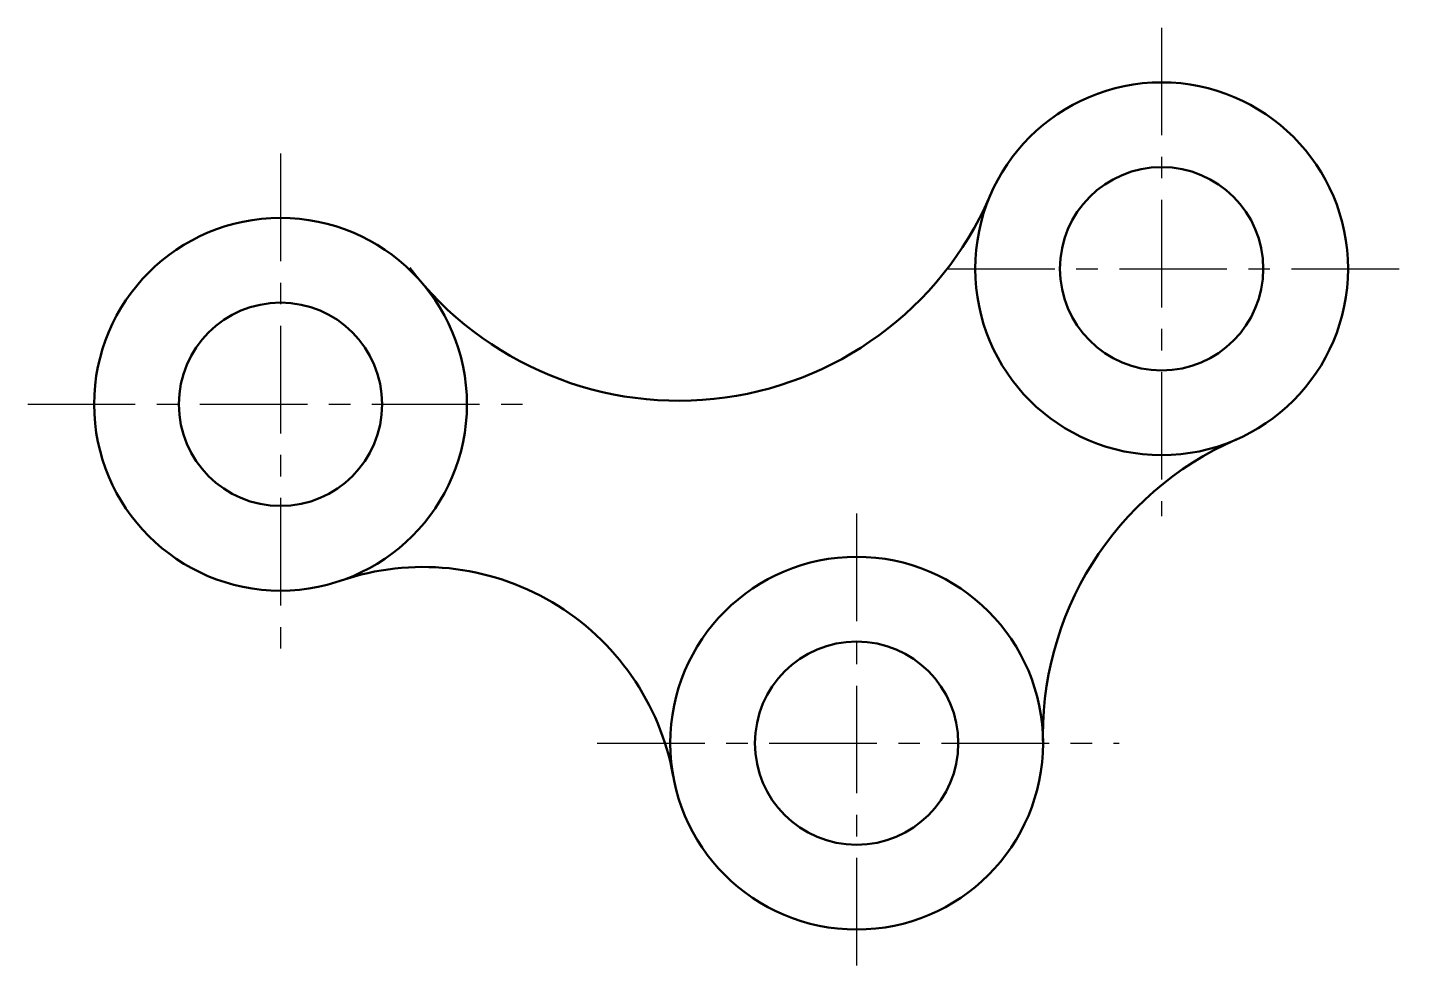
# Model space of a CAD drawing. Header units: millimetres. Extents: x 16.5 to 98.2, y 16.2 to 72.2.
import ezdxf

# ---------------------------------------------------------------- set-up
doc = ezdxf.new("R2010")
doc.units = ezdxf.units.MM
doc.header["$LTSCALE"] = 0.2
doc.linetypes.add('CENTER', pattern=[50.8, 31.75, -6.35, 6.35, -6.35])
doc.layers.get('0').update_dxf_attribs({"lineweight": 50})
doc.layers.add('图层3', color=2, linetype='CENTER', lineweight=25)

msp = doc.modelspace()

# ---------------------------------------------------------------- linework, layer by layer
at = {"lineweight": 50}
for centre, radius in [((83.401, 58.007), 11), ((83.401, 58.007), 6), ((31.401, 50.007), 11), ((31.401, 50.007), 6), ((65.401, 30.007), 11), ((65.401, 30.007), 6)]:
    msp.add_circle(centre, radius, dxfattribs=at)
for centre, radius, start, end in [((54.907, 70.217), 20, 217.42499, 338.29726), ((95.397, 30.51), 19, 113.5694, 182.27744), ((39.812, 25.405), 15, 10.19527, 108.76633)]:
    msp.add_arc(centre, radius, start, end, dxfattribs=at)
at = {"layer": '图层3', "linetype": 'CENTER'}
for p, q in [((83.401, 72.233), (83.401, 43.406)), ((31.401, 64.8), (31.401, 35.568)), ((70.747, 58.007), (98.196, 58.007)), ((16.479, 50.007), (45.878, 50.007)), ((65.401, 43.558), (65.401, 16.249)), ((50.085, 30.007), (80.892, 30.007))]:
    msp.add_line(p, q, dxfattribs=at)

doc.saveas('drawing.dxf')
